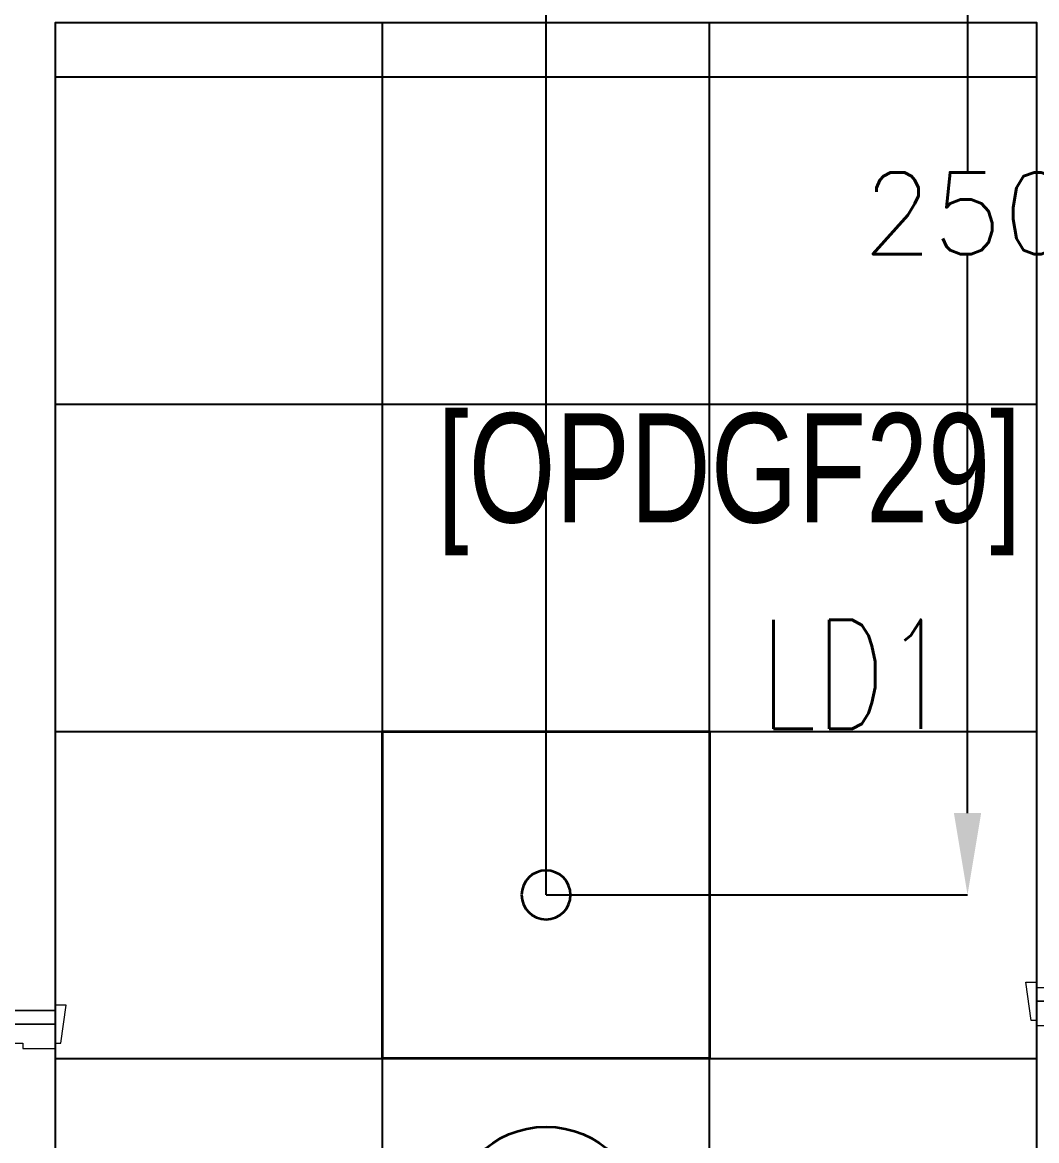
# Model space of a CAD drawing. Extents: x -12260 to 57327, y -29287 to 19916.
# Drawn here: x 33015 to 34876, y -4760 to -2710 of the extents above; entities that cross this region are included whole.
import ezdxf
from ezdxf.enums import TextEntityAlignment as Align

# ---------------------------------------------------------------- set-up
doc = ezdxf.new("R2010")
doc.units = 0
doc.header["$LTSCALE"] = 0.25
doc.linetypes.add('DASHDOT', pattern=[25.4, 12.7, -6.35, 0, -6.35])
for name, color, linetype, lineweight in [('01-First Floor$0$72_EGR_BASE_TEXT', 252, 'Continuous', 5), ('01-First Floor$0$Walls', 251, 'Continuous', 5), ('01-First Floor$0$Wooden Joinery', 251, 'Continuous', 5), ('E-DIM', 6, 'Continuous', 18), ('E-LITE-CIRC-NUMB', 6, 'Continuous', 25), ('E-LITE-CLNG', 150, 'Continuous', 35), ('E-LITE-CLNG-CNDT', 6, 'DASHDOT', 35), ('E-LITE-CTRL', 6, 'Continuous', 25), ('E-LITE-IDEN', 6, 'Continuous', 25), ('T-INTC-CLNG @ 100', 33, 'Continuous', 35), ('T-INTC-DEVC-NUMB', 2, 'Continuous', 25)]:
    doc.layers.add(name, color=color, linetype=linetype, lineweight=lineweight)
doc.layers.add('01-First Floor$0$FALSE CEILING', color=251, linetype='Continuous')
doc.styles.add('01-First Floor$0$X3G_ENTITY_9F38', font='swisscl.ttf', dxfattribs={"height": 0.2})
doc.styles.add('DC_SIMPLEX', font='SIMPLEX.shx', dxfattribs={"width": 0.7})
doc.styles.get("Standard").update_dxf_attribs({"font": 'romans.shx'})
doc.dimstyles.get("Standard").update_dxf_attribs({"dimtxt": 150, "dimasz": 150, "dimexe": 0.18, "dimexo": 0.0625, "dimgap": 0.09, "dimtad": 0, "dimtih": 1, "dimtoh": 1, "dimdec": 0, "dimlfac": 0.1, "dimzin": 0, "dimdsep": 46, "dimtxsty": 'Standard', "dimcen": 0.09, "dimclrd": 6, "dimadec": 0, "dimazin": 0, "dimtfac": 1, "dimtdec": 0, "dimtofl": 0, "dimtmove": 0, "dimatfit": 3, "dimfxl": 1, "dimtolj": 1, "dimtzin": 0, "dimarcsym": 0})

# ---------------------------------------------------------------- blocks, each defined once
blk = doc.blocks.new('01-First Floor$0$A$C72370EFE')
at = {"layer": '01-First Floor$0$Wooden Joinery'}
for p, q in [((-0.01, -0.04), (-0.02, -0.04)), ((-0.01, -0.03), (-0.01, -0.07)), ((0, -0.03), (-0.01, -0.03)), ((0.04, -0.03), (0.05, -0.03)), ((0.05, -0.03), (0.05, -0.07)), ((0.05, -0.04), (0.06, -0.04)), ((-0.01, -0.06), (-0.02, -0.06)), ((0.05, -0.06), (0.06, -0.06)), ((-0.05, -0.07), (-0.05, -0.16)), ((-0.03, -0.07), (-0.03, -0.16)), ((0, -0.07), (-0.01, -0.07)), ((0.04, -0.07), (0.05, -0.07)), ((0.07, -0.07), (0.07, -0.16)), ((0.09, -0.07), (0.09, -0.16)), ((-0.01, -0.17), (-0.02, -0.17)), ((-0.01, -0.17), (-0.01, -0.19)), ((0.05, -0.17), (0.06, -0.17)), ((0.05, -0.17), (0.05, -0.19)), ((-0.01, -0.19), (-0.02, -0.19)), ((0.05, -0.19), (0.06, -0.19))]:
    blk.add_line(p, q, dxfattribs=at)
for centre, radius, start, end in [((-0.02, -0.07), 0.03, 90, 180), ((0.06, -0.07), 0.03, 0, 90), ((-0.02, -0.07), 0.01, 90, 180), ((0.06, -0.07), 0.01, 0, 90), ((-0.02, -0.16), 0.03, 180, 270), ((-0.02, -0.16), 0.01, 180, 270), ((0.06, -0.16), 0.01, 270, 0), ((0.06, -0.16), 0.03, 270, 0)]:
    blk.add_arc(centre, radius, start, end, dxfattribs=at)
blk = doc.blocks.new('01-First Floor$0$A$C5DAD61B4')
at = {"layer": '01-First Floor$0$Wooden Joinery'}
for points in [[(80, 959.1), (80, 969.1), (10, 979.1), (10, 959.1)], [(940, 959.1), (940, 969.1), (1010, 979.1), (1010, 959.1)], [(70, 859.1), (70, 849.1), (0, 839.1), (0, 859.1)], [(120, 859.1), (120, 0), (80, 0), (80, 859.1)], [(950, 859.1), (950, 849.1), (1020, 839.1), (1020, 859.1)]]:
    blk.add_lwpolyline(points, close=True, dxfattribs=at)
for points in [[(45, 859.1), (45, 959.1), (20, 959.1), (20, 859.1), (45, 859.1)], [(45, 859.1), (80, 859.1), (80, 899.1), (90, 899.1), (90, 959.1), (45, 959.1), (45, 859.1)], [(975, 859.1), (940, 859.1), (940, 899.1), (930, 899.1), (930, 959.1), (975, 959.1), (975, 859.1)], [(975, 859.1), (975, 959.1), (1000, 959.1), (1000, 859.1), (975, 859.1)]]:
    blk.add_lwpolyline(points, dxfattribs=at)
blk.add_arc((80, 859.1), 860, 272.666, 0, dxfattribs=at)
at = {"layer": '01-First Floor$0$Wooden Joinery', "xscale": 999.9999999998854, "yscale": 999.9999999998854, "zscale": 999.9999999998854, "rotation": 180}
blk.add_blockref('01-First Floor$0$A$C72370EFE', (120, 0), dxfattribs=at)
blk = doc.blocks.new('01-First Floor')
at = {"layer": '01-First Floor$0$FALSE CEILING', "linetype": 'Continuous'}
for p, q in [((33676, -12830), (33676, -2710)), ((34274.3, -12760.7, 0), (34276, -2710)), ((33076, -2810), (34876, -2810)), ((33076, -3410), (34876, -3410)), ((33076, -4010), (34876, -4010)), ((33076, -4610), (34876, -4610))]:
    blk.add_line(p, q, dxfattribs=at)
at = {"layer": '01-First Floor$0$FALSE CEILING'}
blk.add_lwpolyline([(34199.4, -12830), (33076, -12830), (33076, -2710), (34876, -2710), (34876, -12830), (34797.1, -12830)], dxfattribs=at)
at = {"layer": '01-First Floor$0$Walls'}
for p in [(33076, -2710), (32976, -4521.8)]:
    blk.add_line(p, (33076, -4521.8), dxfattribs=at)
at = {"layer": '01-First Floor$0$Wooden Joinery'}
for p, rotation in [((35835.1, -5480), 90.00000000000001), ((32116.9, -4501.8), 270)]:
    blk.add_blockref('01-First Floor$0$A$C5DAD61B4', p, dxfattribs=dict(at, rotation=rotation))
at = {"layer": '01-First Floor$0$72_EGR_BASE_TEXT', "insert": (34312.4, -3426.9, 0), "char_height": 200, "attachment_point": 2, "style": '01-First Floor$0$X3G_ENTITY_9F38'}
blk.add_mtext('[OPDGF29]', dxfattribs=at)
blk = doc.blocks.new('*U16')
blk.add_lwpolyline([(-300, 300), (-300, -300), (300, -300), (300, 300)], close=True)
blk.add_circle((0, 0), 45)
at = {"layer": 'E-LITE-CIRC-NUMB', "style": 'DC_SIMPLEX', "width": 0.7, "flags": 8}
blk.add_attdef('CIRCUIT', text='', height=200, rotation=0, dxfattribs=at).set_placement((-473.9, 300), align=Align.RIGHT)
at = {"layer": 'E-LITE-CTRL', "style": 'DC_SIMPLEX', "width": 0.7, "flags": 8}
blk.add_attdef('CONTROL', (1118.9, -935), '', height=200, rotation=360, dxfattribs=at)
at = {"layer": 'E-LITE-IDEN', "style": 'DC_SIMPLEX', "width": 0.7, "flags": 8}
blk.add_attdef('TYPE', (460.4, 457.6), '', height=200, rotation=360, dxfattribs=at)
blk = doc.blocks.new('DC_PA-CL-Speaker')
blk.add_hatch(color=256).paths.add_polyline_path([(-0.883, -0.87), (0.865, -0.87), (0.865, 0.878), (-0.883, 0.878)])
blk.add_lwpolyline([(-0.883, -0.87), (0.865, -0.87), (0.865, 0.878), (-0.883, 0.878)], close=True)
blk.add_circle((0, 0), 1.75)
at = {"layer": 'T-INTC-DEVC-NUMB', "style": 'DC_SIMPLEX', "width": 0.7}
blk.add_attdef('DC_CONTROL', (3.364, 2.471), '', height=2, rotation=360, dxfattribs=at)
blk = doc.blocks.new('*D151')
at = {"layer": 'Defpoints', "color": 0}
for p in [(32596.4, -1810), (33976, -2507.3), (33976, -4310)]:
    blk.add_point(p, dxfattribs=at)
at = {"layer": 'E-DIM', "color": 0, "lineweight": -2, "transparency": 16777216}
for p, q in [((32596.4, -1810.1), (32596.4, -2507.5)), ((33976, -4310), (33976, -2507.1))]:
    blk.add_line(p, q, dxfattribs=at)
at = {"layer": 'E-DIM', "color": 6, "lineweight": -2, "transparency": 16777216}
for p, q in [((32746.4, -2507.3), (33104, -2507.3)), ((33826, -2507.3), (33468.4, -2507.3))]:
    blk.add_line(p, q, dxfattribs=at)
at = {"layer": 'E-DIM', "color": 6, "transparency": 16777216}
for points in [[(32746.4, -2482.3), (32746.4, -2532.3), (32596.4, -2507.3)], [(33826, -2482.3), (33826, -2532.3), (33976, -2507.3)]]:
    blk.add_solid(points, dxfattribs=at)
at = {"layer": 'E-DIM', "color": 7, "transparency": 16777216, "insert": (33286.2, -2507.3), "char_height": 150, "attachment_point": 5}
blk.add_mtext('\\A1;138', dxfattribs=at)
blk = doc.blocks.new('*D152')
at = {"layer": 'Defpoints', "color": 0}
for p in [(32596.4, -1810), (33976, -4310), (34749.2, -4310)]:
    blk.add_point(p, dxfattribs=at)
at = {"layer": 'E-DIM', "color": 0, "lineweight": -2, "transparency": 16777216}
for p, q in [((32596.5, -1810), (34749.4, -1810)), ((33976, -4310), (34749.4, -4310))]:
    blk.add_line(p, q, dxfattribs=at)
at = {"layer": 'E-DIM', "color": 6, "lineweight": -2, "transparency": 16777216}
for p, q in [((34749.2, -1960), (34749.2, -2984.9)), ((34749.2, -4160), (34749.2, -3135.1))]:
    blk.add_line(p, q, dxfattribs=at)
at = {"layer": 'E-DIM', "color": 6, "transparency": 16777216}
for points in [[(34724.2, -1960), (34774.2, -1960), (34749.2, -1810)], [(34724.2, -4160), (34774.2, -4160), (34749.2, -4310)]]:
    blk.add_solid(points, dxfattribs=at)
at = {"layer": 'E-DIM', "color": 7, "transparency": 16777216, "insert": (34749.2, -3060), "char_height": 150, "attachment_point": 5}
blk.add_mtext('\\A1;250', dxfattribs=at)

msp = doc.modelspace()

# ---------------------------------------------------------------- block references
at = {"layer": 'E-LITE-CLNG'}
ref = msp.add_blockref('*U16', (33976, -4310), dxfattribs=dict(at, xscale=-1))
ref.add_attrib('TYPE', 'LD1', (34369.5, -4005.5), dxfattribs={"layer": 'E-LITE-IDEN', "height": 200, "rotation": 0, "style": 'DC_SIMPLEX', "width": 0.7, "flags": 8})
at = {"layer": 'E-LITE-CLNG-CNDT'}
msp.add_blockref('01-First Floor', (0, 0), dxfattribs=at)
at = {"layer": 'T-INTC-CLNG @ 100', "xscale": 100, "yscale": 100, "zscale": 100}
msp.add_blockref('DC_PA-CL-Speaker', (33976, -4910), dxfattribs=at)

# ---------------------------------------------------------------- dimensions: what is measured, and where the dimension line sits
at = {"layer": 'E-DIM'}
dim = msp.add_linear_dim(base=(33976, -2507.3), p1=(32596.4, -1810), p2=(33976, -4310), dimstyle='Standard', override={"dimclrt": 7}, dxfattribs=at)
dim.commit()
dim.dimension.update_dxf_attribs({"geometry": '*D151', "text_midpoint": (33286.2, -2507.3)})
dim = msp.add_linear_dim(base=(34749.2, -4310), p1=(32596.4, -1810), p2=(33976, -4310), angle=90, dimstyle='Standard', override={"dimclrt": 7}, dxfattribs=at)
dim.commit()
dim.dimension.update_dxf_attribs({"geometry": '*D152', "text_midpoint": (34749.2, -3060)})

doc.saveas('drawing.dxf')
